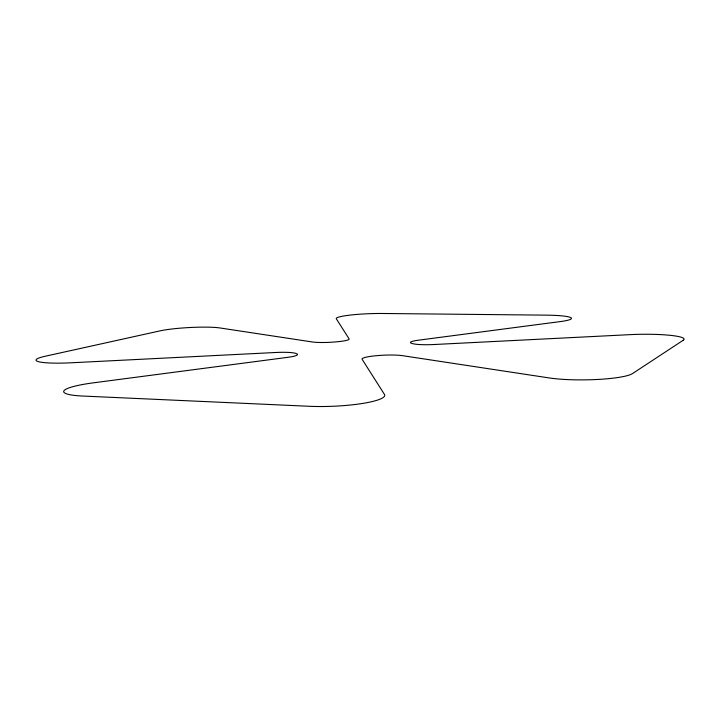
<?xml version="1.0" encoding="UTF-8"?>
<svg xmlns="http://www.w3.org/2000/svg" width="720" height="720" viewBox="0 0 720 720"><rect width="100%" height="100%" fill="white"/><g stroke="black" fill="none" stroke-linecap="round" stroke-linejoin="round"><path stroke-width="1.08" d="M683.217 340.254L632.583 373.527A48.96 7.479 -0.7 0 1 597.465 379.467A48.96 7.479 -0.7 0 1 549.126 377.928L402.741 355.698A21.501 3.024 -2.1 0 0 377.694 355.599A61.704 8.172 -2.3 0 1 376.218 355.734A21.51 3.024 -2.1 0 0 362.142 359.352L384.471 394.425A51.732 8.748 -2.5 0 1 362.241 403.497A51.732 8.748 -2.5 0 1 309.393 406.287L82.998 396.054A48.33 7.236 -4 0 1 64.053 390.645A48.33 7.236 -4 0 1 93.141 382.869L287.739 357.336A20.709 2.79 -2.8 0 0 296.541 353.691A61.704 8.172 -2.3 0 1 296.091 353.52A20.673 2.781 -2.8 0 0 275.868 352.485L71.541 362.772A40.797 5.085 -3.9 0 1 38.925 361.782A40.797 5.085 -3.9 0 1 45.072 356.274L160.047 330.867A35.145 3.942 -3.1 0 1 219.942 327.951L312.264 341.964A19.098 2.385 -2.4 0 0 334.665 341.982A61.704 8.172 -2.3 0 1 336.033 341.865A19.08 2.385 -2.4 0 0 349.092 338.868L336.33 318.825A33.219 3.609 -2.2 0 1 382.977 313.488L546.075 315.144A35.595 4.023 -1.4 0 1 560.34 321.579L418.203 340.227A19.827 2.556 -1.9 0 0 412.02 343.449A61.704 8.172 -2.3 0 1 412.578 343.611A19.854 2.565 -1.9 0 0 433.836 344.529L629.658 334.665A42.057 5.382 -0.7 0 1 683.217 340.254"/></g></svg>
